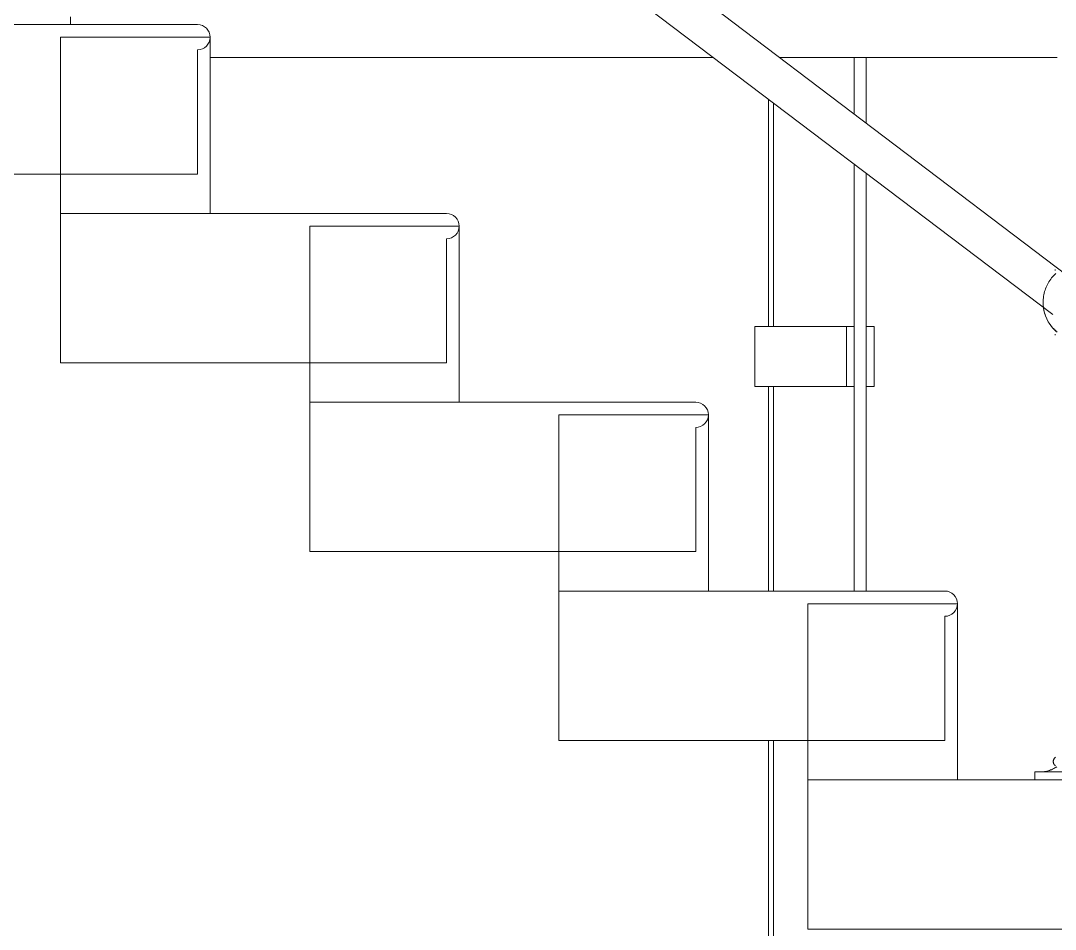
# Model space of a CAD drawing. Header units: inches. Extents: x 22 to 382261, y 22 to 371281.
# Drawn here: x 164655 to 165694, y 141846 to 142758 of the extents above; entities that cross this region are included whole.
import ezdxf

# ---------------------------------------------------------------- set-up
doc = ezdxf.new("R2010")
doc.units = ezdxf.units.IN
doc.header["$MEASUREMENT"] = 0
for name, color, linetype, lineweight in [('A-FLOR-HRAL', 11, 'Continuous', 9), ('A-GENM', 13, 'Continuous', 9), ('S-STRS', 31, 'Continuous', 9)]:
    doc.layers.add(name, color=color, linetype=linetype, lineweight=lineweight)

# ---------------------------------------------------------------- blocks, each defined once
blk = doc.blocks.new('Railing - 950mm High Post-464049-Approach Elevation')
at = {"layer": 'A-FLOR-HRAL', "flags": 128}
for points in [[(-4545.7, 2154.5), (-4546.9, 2155.5), (-4548, 2156.6), (-4549.1, 2157.7), (-4550.2, 2158.9), (-4551.2, 2160), (-4552.1, 2161.3), (-4553, 2162.6), (-4553.9, 2163.9), (-4554.7, 2165.2), (-4555.4, 2166.6), (-4556.1, 2168), (-4556.7, 2169.4), (-4557.3, 2170.9), (-4557.8, 2172.3), (-4558.3, 2173.8), (-4558.7, 2175.3), (-4559, 2176.9), (-4559.3, 2178.4)], [(-4547.5, 2151.7), (-4547.5, 2151.7), (-4547.5, 2151.8), (-4547.5, 2151.9), (-4547.5, 2152), (-4547.5, 2152.1), (-4547.5, 2152.2), (-4547.5, 2152.3), (-4547.5, 2152.4), (-4547.5, 2152.5)], [(-4547.4, 1719.2), (-4547.5, 1719.3), (-4547.7, 1719.5), (-4547.8, 1719.6), (-4548, 1719.8), (-4548.1, 1719.9), (-4548.3, 1720.1), (-4548.4, 1720.2), (-4548.6, 1720.4), (-4548.7, 1720.6), (-4548.8, 1720.8), (-4548.9, 1721), (-4549, 1721.2), (-4549.1, 1721.4), (-4549.2, 1721.6), (-4549.2, 1721.8), (-4549.3, 1722), (-4549.3, 1722.2), (-4549.4, 1722.4), (-4549.4, 1722.6), (-4549.5, 1722.8), (-4549.5, 1723.1), (-4549.5, 1723.3), (-4549.5, 1723.5), (-4549.5, 1723.7), (-4549.5, 1723.9), (-4549.5, 1724.1), (-4549.4, 1724.4), (-4549.4, 1724.6), (-4549.4, 1724.8), (-4549.3, 1725), (-4549.2, 1725.2), (-4549.2, 1725.4), (-4549.1, 1725.6), (-4549, 1725.8), (-4548.9, 1726), (-4548.8, 1726.2), (-4548.7, 1726.4), (-4548.6, 1726.6), (-4548.4, 1726.7), (-4548.3, 1726.9), (-4548.2, 1727.1), (-4548, 1727.2), (-4547.9, 1727.4), (-4547.7, 1727.5), (-4547.6, 1727.7), (-4547.4, 1727.8)], [(-4563.2, 1713.1), (-4561.9, 1713.1), (-4560.7, 1713.2), (-4559.5, 1713.3), (-4558.2, 1713.5), (-4557, 1713.7), (-4555.8, 1714), (-4554.6, 1714.3), (-4553.4, 1714.6), (-4552.2, 1715.1), (-4551.1, 1715.5)]]:
    blk.add_lwpolyline(points, dxfattribs=at)
blk = doc.blocks.new('Railing - Railing-377356-Approach Elevation')
blk.add_blockref('Railing - 950mm High Post-464049-Approach Elevation', (0, 0))
blk = doc.blocks.new('Railing - 950mm High Post-V1-Approach Elevation')
at = {"layer": 'A-FLOR-HRAL'}
blk.add_line((-5535.7, 2471), (-5535.7, 2463.2), dxfattribs=at)
blk = doc.blocks.new('Railing - 950mm High Post-V2-Approach Elevation')
at = {"layer": 'A-FLOR-HRAL'}
for p in [(-4568.2, 1705.3), (-4473.2, 1713.1)]:
    blk.add_line(p, (-4568.2, 1713.1), dxfattribs=at)
at = {"layer": 'A-FLOR-HRAL', "flags": 128}
for points in [[(-4546.9, 2213.4), (-4548, 2212.3), (-4549.1, 2211.2), (-4550.2, 2210.1), (-4551.2, 2208.9), (-4552.1, 2207.6), (-4553, 2206.4), (-4553.9, 2205), (-4554.7, 2203.7), (-4555.4, 2202.3), (-4556.1, 2200.9), (-4556.7, 2199.5), (-4557.3, 2198), (-4557.8, 2196.6), (-4558.3, 2195.1), (-4558.7, 2193.6), (-4559, 2192), (-4559.3, 2190.5), (-4559.5, 2189), (-4559.7, 2187.4), (-4559.7, 2185.8), (-4559.8, 2184.3), (-4559.7, 2182.7), (-4559.6, 2181.2), (-4559.5, 2179.6), (-4559.2, 2178.1), (-4559, 2176.5), (-4558.6, 2175), (-4558.2, 2173.5), (-4557.7, 2172), (-4557.2, 2170.5), (-4556.6, 2169.1), (-4556, 2167.7), (-4555.3, 2166.3), (-4554.5, 2164.9), (-4553.7, 2163.6), (-4552.8, 2162.3), (-4551.9, 2161), (-4551, 2159.8), (-4550, 2158.6), (-4548.9, 2157.4), (-4547.8, 2156.3), (-4546.7, 2155.3)], [(-4547.5, 2217.3), (-4547.5, 2217.2), (-4547.5, 2217.1), (-4547.5, 2217), (-4547.5, 2216.9), (-4547.5, 2216.8), (-4547.5, 2216.7), (-4547.5, 2216.6), (-4547.5, 2216.5), (-4547.5, 2216.4)], [(-4547.5, 2152.5), (-4547.5, 2152.4), (-4547.5, 2152.3), (-4547.5, 2152.2), (-4547.5, 2152.1), (-4547.5, 2152), (-4547.5, 2151.9), (-4547.5, 2151.8), (-4547.5, 2151.7), (-4547.5, 2151.6)], [(-4547.4, 1727.8), (-4547.6, 1727.6), (-4547.8, 1727.5), (-4547.9, 1727.3), (-4548.1, 1727.2), (-4548.2, 1727), (-4548.4, 1726.8), (-4548.5, 1726.7), (-4548.6, 1726.5), (-4548.7, 1726.3), (-4548.8, 1726.1), (-4548.9, 1725.9), (-4549, 1725.7), (-4549.1, 1725.5), (-4549.2, 1725.3), (-4549.3, 1725.1), (-4549.3, 1724.9), (-4549.4, 1724.7), (-4549.4, 1724.5), (-4549.5, 1724.3), (-4549.5, 1724.1), (-4549.5, 1723.8), (-4549.5, 1723.6), (-4549.5, 1723.4), (-4549.5, 1723.2), (-4549.5, 1723), (-4549.5, 1722.8), (-4549.4, 1722.5), (-4549.4, 1722.3), (-4549.3, 1722.1), (-4549.3, 1721.9), (-4549.2, 1721.7), (-4549.1, 1721.5), (-4549, 1721.3), (-4548.9, 1721.1), (-4548.8, 1720.9), (-4548.7, 1720.7), (-4548.6, 1720.5), (-4548.5, 1720.4), (-4548.4, 1720.2), (-4548.2, 1720), (-4548.1, 1719.8), (-4547.9, 1719.7), (-4547.8, 1719.5), (-4547.6, 1719.4), (-4547.5, 1719.3)], [(-4545.8, 1718.4), (-4546.9, 1717.7), (-4547.9, 1717.1), (-4549, 1716.5), (-4550.2, 1715.9), (-4551.3, 1715.4), (-4552.4, 1715), (-4553.6, 1714.6), (-4554.8, 1714.2), (-4556, 1713.9), (-4557.2, 1713.6), (-4558.5, 1713.4), (-4559.7, 1713.3), (-4560.9, 1713.1), (-4562.2, 1713.1)]]:
    blk.add_lwpolyline(points, dxfattribs=at)
blk = doc.blocks.new('Railing - Railing-377360-Approach Elevation')
at = {"layer": 'A-FLOR-HRAL'}
for p, q in [((-4535.5, 2211.2), (-5552.2, 2981.8)), ((-5573.7, 2947.9), (-4550.1, 2172.1))]:
    blk.add_line(p, q, dxfattribs=at)
for name in ['Railing - 950mm High Post-V1-Approach Elevation', 'Railing - 950mm High Post-V2-Approach Elevation']:
    blk.add_blockref(name, (0, 0))
blk = doc.blocks.new('Back wall - ASB FREESTANDING GLASS BACK WALL-V10-Approach Elevation')
at = {"layer": 'A-GENM'}
for p, q in [((-5395.7, 2430), (-4890.4, 2430)), ((-4824.2, 2430), (-4749.2, 2430)), ((-4737.2, 2430), (-4749.2, 2430)), ((-4749.2, 2430), (-4749.2, 2380)), ((-4737.2, 2430), (-4545.7, 2430)), ((-4737.2, 2380), (-4737.2, 2430)), ((-4835.2, 2160), (-4835.2, 2388.2)), ((-4830.2, 2384.4), (-4830.2, 2160)), ((-4749.2, 2373.2), (-4749.2, 2380)), ((-4737.2, 2380), (-4737.2, 2364.1)), ((-4749.2, 1894.7), (-4749.2, 2323)), ((-4737.2, 2313.9), (-4737.2, 1894.7)), ((-4849.2, 2160), (-4757.2, 2160)), ((-4849.2, 2160), (-4849.2, 2100)), ((-4757.2, 2160), (-4749.2, 2160)), ((-4757.2, 2160), (-4757.2, 2100)), ((-4737.2, 2160), (-4729.2, 2160)), ((-4729.2, 2160), (-4729.2, 2100)), ((-4757.2, 2100), (-4849.2, 2100)), ((-4835.2, 1894.7), (-4835.2, 2100)), ((-4830.2, 2100), (-4830.2, 1894.7)), ((-4749.2, 2100), (-4757.2, 2100)), ((-4729.2, 2100), (-4737.2, 2100)), ((-4835.2, 1340), (-4835.2, 1744.7)), ((-4830.2, 1744.7), (-4830.2, 1340))]:
    blk.add_line(p, q, dxfattribs=at)

msp = doc.modelspace()

# ---------------------------------------------------------------- linework, layer by layer
at = {"layer": 'S-STRS'}
for p, q in [((164445.5, 142753.8), (164832.8, 142753.8)), ((164845.5, 142741.1), (164695.5, 142741.1)), ((164695.5, 142741.1), (164695.5, 142564.3)), ((164845.5, 142564.3), (164845.5, 142741.1)), ((164832.8, 142603.8), (164832.8, 142728.4)), ((164832.8, 142603.8), (164445.5, 142603.8)), ((164695.5, 142564.3), (165082.8, 142564.3)), ((164695.5, 142564.3), (164695.5, 142414.3)), ((164695.5, 142564.3), (164845.5, 142564.3)), ((165095.5, 142551.6), (164945.5, 142551.6)), ((164945.5, 142551.6), (164945.5, 142374.9)), ((165095.5, 142374.9), (165095.5, 142551.6)), ((165082.8, 142414.3), (165082.8, 142538.9)), ((165082.8, 142414.3), (164695.5, 142414.3)), ((164945.5, 142374.9), (165332.8, 142374.9)), ((164945.5, 142374.9), (164945.5, 142224.9)), ((164945.5, 142374.9), (165095.5, 142374.9)), ((165345.5, 142362.2), (165195.5, 142362.2)), ((165195.5, 142362.2), (165195.5, 142185.4)), ((165345.5, 142185.4), (165345.5, 142362.2)), ((165332.8, 142224.9), (165332.8, 142349.5)), ((165332.8, 142224.9), (164945.5, 142224.9)), ((165195.5, 142185.4), (165582.8, 142185.4)), ((165195.5, 142185.4), (165195.5, 142035.4)), ((165195.5, 142185.4), (165345.5, 142185.4)), ((165595.5, 142172.7), (165445.5, 142172.7)), ((165445.5, 142172.7), (165445.5, 141995.9)), ((165595.5, 141995.9), (165595.5, 142172.7)), ((165582.8, 142035.4), (165582.8, 142160)), ((165582.8, 142035.4), (165195.5, 142035.4)), ((165445.5, 141995.9), (165832.8, 141995.9)), ((165445.5, 141995.9), (165445.5, 141845.9)), ((165445.5, 141995.9), (165595.5, 141995.9)), ((165832.8, 141845.9), (165445.5, 141845.9))]:
    msp.add_line(p, q, dxfattribs=at)
for centre in [(164832.8, 142741.1), (165082.8, 142551.6), (165332.8, 142362.2), (165582.8, 142172.7)]:
    msp.add_arc(centre, 12.7, 270, 90, dxfattribs=at)

# ---------------------------------------------------------------- block references
at = {"layer": 'A-FLOR-HRAL'}
for name in ['Railing - Railing-377360-Approach Elevation', 'Railing - Railing-377356-Approach Elevation']:
    msp.add_blockref(name, (170241.2, 140290.7), dxfattribs=at)
at = {"layer": 'A-GENM'}
msp.add_blockref('Back wall - ASB FREESTANDING GLASS BACK WALL-V10-Approach Elevation', (170241.2, 140290.7), dxfattribs=at)

doc.saveas('drawing.dxf')
